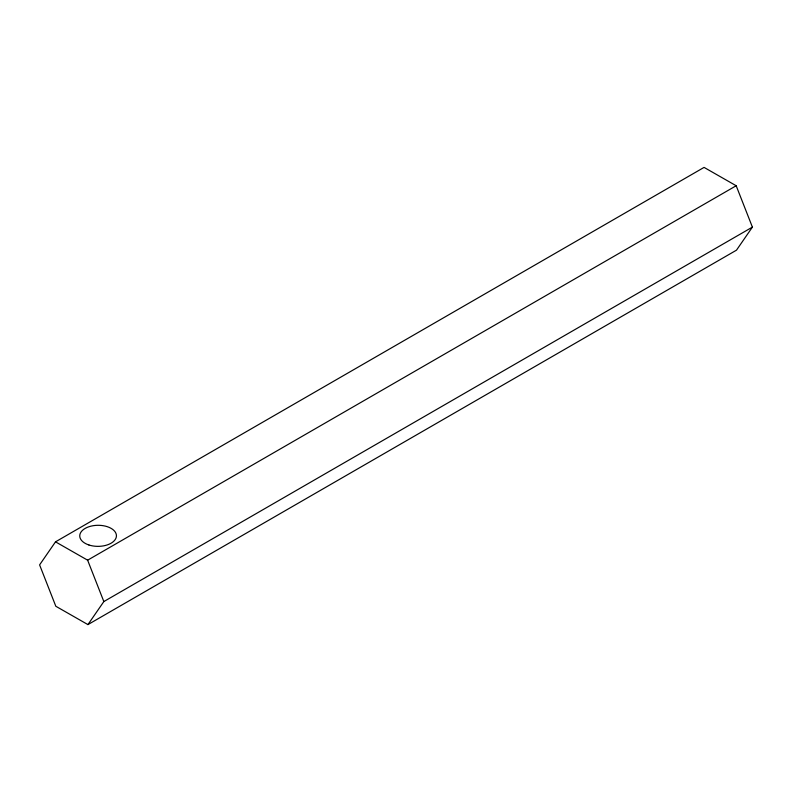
<?xml version="1.0" encoding="UTF-8"?>
<svg xmlns="http://www.w3.org/2000/svg" width="792" height="792" viewBox="0 0 792 792"><rect width="100%" height="100%" fill="white"/><g stroke="black" fill="none" stroke-linecap="round" stroke-linejoin="round"><path stroke-width="1.19" d="M55.509 541.837L39.6 564.884L55.816 606.256L87.932 624.601L736.491 250.163L752.4 227.116L736.184 185.744L704.068 167.399L55.509 541.837L87.625 560.182L103.841 601.564L87.932 624.601M87.625 560.182L736.184 185.744M103.841 601.564L752.4 227.116M88.922 544.985A18.345 10.534 -0.3 0 0 116.434 535.768A18.345 10.534 -0.3 0 0 88.922 526.739A18.345 10.534 -0.3 0 0 88.922 544.985"/></g></svg>
